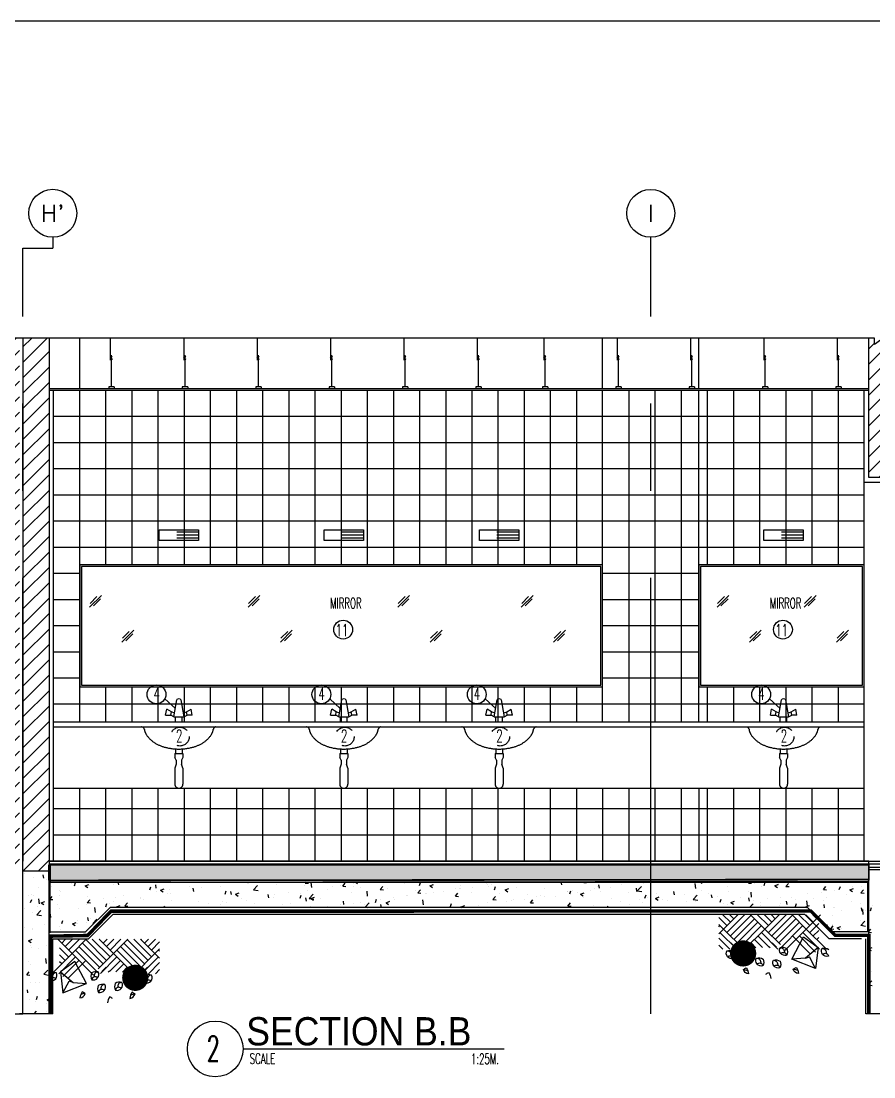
# Model space of a CAD drawing. Extents: x 417646.4 to 417675.2, y 43441 to 43460.9.
# Drawn here: x 417660.55 to 417665.44, y 43454.85 to 43460.9 of the extents above; entities that cross this region are included whole.
import ezdxf
from ezdxf.enums import TextEntityAlignment as Align

# ---------------------------------------------------------------- set-up
doc = ezdxf.new("R2010")
doc.units = 0
doc.header["$MEASUREMENT"] = 0
doc.linetypes.add('CENTERX2', pattern=[4, 2.5, -0.5, 0.5, -0.5])
doc.linetypes.add('HIDDEN2', pattern=[0.1875, 0.125, -0.0625])
doc.layers.get('0').update_dxf_attribs({"linetype": 'CONTINUOUS'})
for name, color, linetype in [('2', 2, 'CONTINUOUS'), ('AX', 6, 'CONTINUOUS'), ('AX-CR', 2, 'CONTINUOUS'), ('AX-TXT', 4, 'CONTINUOUS'), ('AXES', 11, 'CENTERX2'), ('DW', 7, 'CONTINUOUS'), ('ELE', 3, 'CONTINUOUS'), ('FIX', 3, 'CONTINUOUS'), ('gravel', 11, 'CONTINUOUS'), ('Hatch', 11, 'CONTINUOUS'), ('Layer1', 2, 'HIDDEN2'), ('Plaster', 7, 'CONTINUOUS'), ('SANI', 2, 'CONTINUOUS'), ('Tile', 5, 'CONTINUOUS'), ('TITLE', 6, 'CONTINUOUS'), ('TXT', 2, 'CONTINUOUS'), ('TXT1', 2, 'CONTINUOUS'), ('WALL', 6, 'CONTINUOUS'), ('WallPartition', 2, 'CONTINUOUS'), ('Windows', 9, 'CONTINUOUS')]:
    doc.layers.add(name, color=color, linetype=linetype)
doc.styles.add('ROMANS', font='ROMANS.shx', dxfattribs={"width": 0.6})
doc.styles.add('TTXT', font='swisse.ttf', dxfattribs={"width": 0.6})
pattern_1 = [(45, (-133.45619, -33.04978), (-0.044194173824, 0.044194173824), [])]

# ---------------------------------------------------------------- blocks, each defined once
blk = doc.blocks.new('AXL')
at = {"layer": 'AX-CR'}
blk.add_circle((-350, 0), 350, dxfattribs=at)
at = {"layer": 'AX-TXT', "style": 'ROMANS'}
blk.add_attdef('AX', text='', height=250, dxfattribs=at).set_placement((-350, 0), align=Align.MIDDLE)
blk = doc.blocks.new('s')
at = {"layer": 'SANI', "linetype": 'Continuous'}
for p, q in [((-0.0122, 0.1248), (-0.0297, 0.0287)), ((0.0278, 0.0287), (0.0103, 0.1248)), ((-0.0768, 0.0373), (-0.0706, 0.0714)), ((-0.044, 0.0568), (-0.0706, 0.0714)), ((0.0421, 0.0568), (0.0687, 0.0714)), ((0.0749, 0.0373), (0.0687, 0.0714)), ((-0.0768, 0.0373), (-0.0476, 0.0373)), ((-0.0476, 0.0373), (-0.044, 0.0568)), ((-0.0297, 0.0287), (-0.0476, 0.0373)), ((-0.0261, 0.0483), (-0.044, 0.0568)), ((0.0278, 0.0287), (-0.0297, 0.0287)), ((-0.0201, 0), (-0.0201, 0.0287)), ((0.0182, 0), (0.0182, 0.0287)), ((0.0242, 0.0483), (0.0421, 0.0568)), ((0.0278, 0.0287), (0.0457, 0.0373)), ((0.0457, 0.0373), (0.0421, 0.0568)), ((0.0749, 0.0373), (0.0457, 0.0373))]:
    blk.add_line(p, q, dxfattribs=at)
blk.add_arc((-0.0009, 0.1226), 0.0115, 9.52728, 170.47272, dxfattribs=at)
blk = doc.blocks.new('A$C22107CF4')
for p, q in [((0.1286, 0.2837), (0.0467, 0.3655)), ((0.0494, 0.3629), (0.052, 0.3655)), ((0.0692, 0.3431), (0.0916, 0.3655)), ((0.089, 0.3233), (0.1312, 0.3655)), ((0.1088, 0.3035), (0.1708, 0.3655)), ((0.1286, 0.2837), (0.2104, 0.3655)), ((0.3464, 0.2639), (0.2447, 0.3655)), ((0.3662, 0.2837), (0.2843, 0.3655)), ((0.287, 0.3629), (0.2896, 0.3655)), ((0.3068, 0.3431), (0.3292, 0.3655)), ((0.3266, 0.3233), (0.3688, 0.3655)), ((0.3464, 0.3035), (0.4084, 0.3655)), ((0.3662, 0.2837), (0.448, 0.3655)), ((0.584, 0.2639), (0.4823, 0.3655)), ((0.6038, 0.2837), (0.5219, 0.3655)), ((0.5246, 0.3629), (0.5272, 0.3655)), ((0.5444, 0.3431), (0.5668, 0.3655)), ((0.5642, 0.3233), (0.6064, 0.3655)), ((0.1088, 0.2639), (0.0574, 0.3153)), ((0.2844, 0.1675), (0.1484, 0.3035)), ((0.287, 0.2045), (0.1682, 0.3233)), ((0.3068, 0.2243), (0.188, 0.3431)), ((0.3266, 0.2441), (0.2078, 0.3629)), ((0.5048, 0.1847), (0.386, 0.3035)), ((0.5246, 0.2045), (0.4058, 0.3233)), ((0.5444, 0.2243), (0.4256, 0.3431)), ((0.5642, 0.2441), (0.4454, 0.3629)), ((0.584, 0.3035), (0.6308, 0.3504)), ((0.6038, 0.2837), (0.6308, 0.3108)), ((0.6308, 0.2962), (0.6236, 0.3035)), ((0.0126, 0.1677), (0.1286, 0.2837)), ((0.0522, 0.1677), (0.1484, 0.2639)), ((0.089, 0.2441), (0.0574, 0.2757)), ((0.0761, 0.152), (0.1682, 0.2441)), ((0.1077, 0.144), (0.2078, 0.2441)), ((0.2522, 0.1601), (0.1286, 0.2837)), ((0.2775, 0.195), (0.3662, 0.2837)), ((0.2911, 0.169), (0.386, 0.2639)), ((0.3425, 0.1808), (0.4058, 0.2441)), ((0.4822, 0.1677), (0.3662, 0.2837)), ((0.4877, 0.1677), (0.6038, 0.2837)), ((0.5273, 0.1677), (0.6236, 0.2639)), ((0.6308, 0.2566), (0.6038, 0.2837)), ((0.0692, 0.2243), (0.0574, 0.2361)), ((0.2998, 0.1806), (0.3237, 0.2045)), ((0.335, 0.1762), (0.3435, 0.1847)), ((0.3799, 0.1786), (0.4256, 0.2243)), ((0.4173, 0.1764), (0.4454, 0.2045)), ((0.4547, 0.1742), (0.4652, 0.1847)), ((0.4927, 0.1359), (0.5613, 0.2045)), ((0.5669, 0.1677), (0.6308, 0.2316)), ((0.6065, 0.1677), (0.6308, 0.192))]:
    blk.add_line(p, q)
for points in [[(0.0766, 0.0585), (0.2116, 0.111), (0.1441, 0.2385), (0.0616, 0.1785), (0.0766, 0.0585), (0.1112, 0.1244)], [(0.1343, 0.1163), (0.2116, 0.111), (0.1441, 0.2385), (0.0616, 0.1785), (0.1343, 0.1163), (0.1112, 0.1244)]]:
    blk.add_lwpolyline(points)
for centre, radius, start, end in [((0.0263, 0.124), 0.0509, 76.03216, 121.14052), ((0.0105, 0.1589), 0.0317, 253.70906, 27.40145), ((0.0207, 0.1257), 0.0193, 42.45997, 171.80435), ((0.0385, 0.1494), 0.024, 89.57083, 192.73345), ((0.2876, 0.1547), 0.0506, 159.5756, 205.15216), ((0.2666, 0.1288), 0.0509, 76.03216, 121.14052), ((0.2507, 0.1636), 0.0317, 253.70906, 27.40145), ((0.261, 0.1305), 0.0193, 42.45997, 171.80435), ((0.2787, 0.1542), 0.024, 89.57083, 192.73345), ((0.5929, 0.1359), 0.0506, 159.5756, 205.15216), ((0.5718, 0.1099), 0.0509, 76.03216, 121.14052), ((0.556, 0.1448), 0.0317, 253.70906, 27.40145), ((0.5662, 0.1116), 0.0193, 42.45997, 171.80435), ((0.5839, 0.1354), 0.024, 89.57083, 192.73345), ((0.2409, 0.024), 0.0669, 143.51132, 175.91913), ((-0.5126, -1.1654), 1.4144, 59.59064, 60.35176), ((0.3258, 0.0823), 0.0506, 159.5756, 205.15216), ((0.3047, 0.0563), 0.0509, 76.03216, 121.14052), ((0.2889, 0.0912), 0.0317, 253.70906, 27.40145), ((0.2991, 0.058), 0.0193, 42.45997, 171.80435), ((0.3168, 0.0818), 0.024, 89.57083, 192.73345), ((0.4233, 0.0945), 0.0506, 159.5756, 205.15216), ((0.4022, 0.0685), 0.0509, 76.03216, 121.14052), ((0.3864, 0.1034), 0.0317, 253.70906, 27.40145), ((0.3966, 0.0702), 0.0193, 42.45997, 171.80435), ((0.4143, 0.0939), 0.024, 89.57083, 192.73345), ((0.5272, 0.0216), 0.0669, 143.51132, 175.91913), ((-0.2263, -1.1678), 1.4144, 59.59064, 60.35176), ((0.1707, 0.0622), 0.0336, 275.8828, 346.64304), ((0.1707, 0.0622), 0.0336, 275.8828, 346.64304), ((0.2198, -0.0514), 0.1071, 98.87649, 112.94629), ((0.3991, -0.0048), 0.0669, 143.51132, 175.91913), ((-0.3544, -1.1942), 1.4144, 59.59064, 60.35176), ((0.457, 0.0598), 0.0336, 275.8828, 346.64304), ((0.457, 0.0598), 0.0336, 275.8828, 346.64304), ((0.5062, -0.0538), 0.1071, 98.87649, 112.94629)]:
    blk.add_arc(centre, radius, start, end)
at = {"layer": 'Hatch', "const_width": 0.075}
blk.add_lwpolyline([(0.4534, 0.144, 1), (0.5284, 0.144, 1)], format="xyb", close=True, dxfattribs=at)
blk = doc.blocks.new('GAN')
for p, q in [((-0.0212, 0.1644), (-0.0212, 0.29)), ((-0.0155, 0.01), (-0.0155, 0.1918)), ((0, 0.01), (-0.031, 0.01)), ((-0.031, 0.01), (-0.031, 0)), ((0, 0.01), (0, 0))]:
    blk.add_line(p, q)
blk.add_lwpolyline([(-0.0118, 0.184), (-0.024, 0.1754), (-0.0113, 0.1703)])

msp = doc.modelspace()

# ---------------------------------------------------------------- hatches: boundary and pattern name
at = {"layer": 'Hatch'}
h = msp.add_hatch(dxfattribs=at)
h.set_pattern_fill('ANSI31', color=256, scale=0.5, style=0)
h.set_pattern_definition(pattern_1)
h.paths.add_polyline_path([(417660.7128, 43459.0835), (417660.5628, 43459.0835), (417660.5628, 43456.0285), (417660.7128, 43456.0285), (417660.7128, 43456.0635)])
h.paths.add_polyline_path([(417660.5428, 43459.0835), (417660.3928, 43459.0835), (417660.3928, 43456.0285), (417660.5428, 43456.0285)])
h.paths.add_polyline_path([(417659.1928, 43459.0835), (417659.0428, 43459.0835), (417659.0428, 43456.0335), (417659.1928, 43456.0335)])
h.paths.add_polyline_path([(417656.9928, 43459.0835), (417656.9739, 43459.0835), (417656.9739, 43459.1207), (417656.8709, 43459.0479), (417656.8709, 43459.0835), (417656.8428, 43459.0835), (417656.8428, 43456.0335), (417656.9928, 43456.0335)])
h = msp.add_hatch(dxfattribs=at)
h.set_pattern_fill('ANSI31', color=256, scale=0.5, style=0)
h.set_pattern_definition(pattern_1)
h.paths.add_polyline_path([(417665.5632, 43459.0835), (417665.5487, 43459.0835), (417665.5487, 43459.1207), (417665.4458, 43459.0479), (417665.4458, 43459.0835), (417665.4132, 43459.0835), (417665.4132, 43458.2835), (417665.5632, 43458.2835)])
at = {"layer": 'Windows'}
h = msp.add_hatch(dxfattribs=at)
h.set_pattern_fill('AR-SAND', color=256, scale=0.05, style=0)
h.set_pattern_definition([(37.5, (-133.45619, -33.04978), (-0.003149667905, 0.09634118845), [0, -0.076, 0, -0.085, 0, -0.08125]), (7.5, (-133.45619, -33.04978), (0.088488835263, 0.14110730326), [0, -0.041, 0, -0.0685, 0, -0.02625]), (327.5, (-133.51769, -33.04978), (0.155707093088, 0.000282952677), [0, -0.025, 0, -0.09, 0, -0.1175]), (317.5, (-133.51769, -33.04978), (0.15030633023, 0.043883778247), [0, -0.0125, 0, -0.059, 0, -0.0675])])
h.paths.add_polyline_path([(417665.4133, 43456.0636), (417660.7184, 43456.0636), (417660.7184, 43455.9635), (417665.4133, 43455.9635)])
h.paths.add_polyline_path([(417659.0428, 43456.0635), (417656.9928, 43456.0635), (417656.9928, 43455.9785), (417659.0428, 43455.9785)])

# ---------------------------------------------------------------- linework, layer by layer
for p, q in [((417665.4132, 43458.7935), (417660.7128, 43458.7935)), ((417665.4132, 43458.7835), (417660.7128, 43458.7835))]:
    msp.add_line(p, q)
at = {"layer": '2'}
for p, q in [((417660.5628, 43455.2079), (417660.5628, 43456.0836)), ((417660.5628, 43455.6785), (417660.5628, 43456.0335)), ((417665.4132, 43456.0835), (417660.7128, 43456.0835)), ((417665.4132, 43455.2079), (417665.4132, 43456.0836)), ((417665.4132, 43455.6785), (417665.4132, 43456.0335)), ((417665.5632, 43456.0335), (417665.4132, 43456.0335)), ((417660.5628, 43456.0285), (417660.7128, 43456.0285)), ((417660.7128, 43455.2079), (417660.7128, 43456.0285)), ((417660.7184, 43455.9635), (417665.4068, 43455.9685)), ((417660.7184, 43455.6735), (417660.7184, 43455.9635)), ((417665.4068, 43455.6785), (417665.4068, 43455.9685)), ((417660.9225, 43455.6785), (417661.0625, 43455.8185)), ((417665.0623, 43455.8185), (417661.0625, 43455.8185)), ((417665.2023, 43455.6785), (417665.0623, 43455.8185)), ((417660.9391, 43455.6385), (417661.0791, 43455.7785)), ((417665.0457, 43455.7785), (417661.0791, 43455.7785)), ((417665.1857, 43455.6385), (417665.0457, 43455.7785)), ((417660.7184, 43455.6785), (417660.9225, 43455.6785)), ((417665.4068, 43455.6785), (417665.2023, 43455.6785)), ((417660.7128, 43455.2393), (417660.7128, 43455.6335)), ((417660.7292, 43455.6385), (417660.9391, 43455.6385)), ((417660.7352, 43455.2079), (417660.7352, 43455.6386)), ((417665.3701, 43455.6385), (417665.1857, 43455.6385)), ((417665.3961, 43455.2079), (417665.3961, 43455.6386)), ((417660.3704, 43455.2079), (417660.5628, 43455.2079)), ((417660.7352, 43455.2079), (417660.5428, 43455.2079)), ((417665.5832, 43455.2079), (417665.3961, 43455.2079))]:
    msp.add_line(p, q, dxfattribs=at)
at = {"layer": 'AXES'}
for p, q in [((417660.7344, 43459.6621), (417660.7344, 43459.599)), ((417664.1628, 43455.2079), (417664.1628, 43459.6618)), ((417660.5628, 43459.599), (417660.7344, 43459.599)), ((417660.5628, 43455.2079), (417660.5628, 43459.599))]:
    msp.add_line(p, q, dxfattribs=at)
at = {"layer": 'DW'}
for p, q in [((417661.4374, 43456.9603), (417661.3765, 43457.0151)), ((417662.3829, 43456.9603), (417662.322, 43457.0151)), ((417663.2736, 43456.9603), (417663.2128, 43457.0151)), ((417664.9043, 43456.9603), (417664.8434, 43457.0151))]:
    msp.add_line(p, q, dxfattribs=at)
at = {"layer": 'ELE'}
msp.add_lwpolyline([(417665.8692, 43459.0835), (417665.5487, 43459.0835), (417665.5487, 43459.1207), (417665.4458, 43459.0479), (417665.4458, 43459.0835), (417656.9739, 43459.0835), (417656.9739, 43459.1207), (417656.8709, 43459.0479), (417656.8709, 43459.0835), (417656.7175, 43459.0835)], dxfattribs=at)
at = {"layer": 'FIX'}
for p, q in [((417660.9453, 43457.54), (417661.013, 43457.6077)), ((417661.8544, 43457.54), (417661.922, 43457.6077)), ((417662.7126, 43457.54), (417662.7803, 43457.6077)), ((417663.4203, 43457.54), (417663.488, 43457.6077)), ((417664.5429, 43457.54), (417664.6106, 43457.6077)), ((417665.0427, 43457.54), (417665.1103, 43457.6077)), ((417660.9478, 43457.5622), (417660.9872, 43457.6015)), ((417660.9675, 43457.5474), (417661.0081, 43457.588)), ((417661.8568, 43457.5622), (417661.8962, 43457.6015)), ((417661.8765, 43457.5474), (417661.9171, 43457.588)), ((417662.7151, 43457.5622), (417662.7545, 43457.6015)), ((417662.7348, 43457.5474), (417662.7754, 43457.588)), ((417663.4228, 43457.5622), (417663.4622, 43457.6015)), ((417663.4425, 43457.5474), (417663.4831, 43457.588)), ((417664.5454, 43457.5622), (417664.5847, 43457.6015)), ((417664.5651, 43457.5474), (417664.6057, 43457.588)), ((417665.0451, 43457.5622), (417665.0845, 43457.6015)), ((417665.0648, 43457.5474), (417665.1054, 43457.588)), ((417661.131, 43457.3403), (417661.1986, 43457.4079)), ((417661.1334, 43457.3624), (417661.1728, 43457.4018)), ((417661.1531, 43457.3477), (417661.1937, 43457.3883)), ((417662.04, 43457.3403), (417662.1077, 43457.4079)), ((417662.0425, 43457.3624), (417662.0818, 43457.4018)), ((417662.0621, 43457.3477), (417662.1027, 43457.3883)), ((417662.8983, 43457.3403), (417662.9659, 43457.4079)), ((417662.9007, 43457.3624), (417662.9401, 43457.4018)), ((417662.9204, 43457.3477), (417662.961, 43457.3883)), ((417663.606, 43457.3403), (417663.6736, 43457.4079)), ((417663.6084, 43457.3624), (417663.6478, 43457.4018)), ((417663.6281, 43457.3477), (417663.6687, 43457.3883)), ((417664.7285, 43457.3403), (417664.7962, 43457.4079)), ((417664.731, 43457.3624), (417664.7704, 43457.4018)), ((417664.7507, 43457.3477), (417664.7913, 43457.3883)), ((417665.2283, 43457.3403), (417665.296, 43457.4079)), ((417665.2308, 43457.3624), (417665.2701, 43457.4018)), ((417665.2504, 43457.3477), (417665.291, 43457.3883))]:
    msp.add_line(p, q, dxfattribs=at)
at = {"layer": 'FIX', "color": 2}
for p, q in [((417660.7388, 43456.8835), (417665.3872, 43456.8835)), ((417660.7388, 43456.8535), (417665.3872, 43456.8535)), ((417660.7388, 43456.5035), (417665.3872, 43456.5035))]:
    msp.add_line(p, q, dxfattribs=at)
for points in [[(417660.8888, 43457.7835), (417660.8888, 43457.0835), (417663.8868, 43457.0835), (417663.8868, 43457.7835)], [(417660.8988, 43457.7735), (417660.8988, 43457.0935), (417663.8768, 43457.0935), (417663.8768, 43457.7735)], [(417664.4388, 43457.7835), (417664.4388, 43457.0835), (417665.3872, 43457.0835), (417665.3872, 43457.7835)], [(417664.4488, 43457.7735), (417664.4488, 43457.0935), (417665.3772, 43457.0935), (417665.3772, 43457.7735)]]:
    msp.add_lwpolyline(points, close=True, dxfattribs=at)
for centre in [(417662.3991, 43457.4117), (417664.9205, 43457.4117), (417661.3288, 43457.0404), (417662.2743, 43457.0404), (417663.1651, 43457.0404), (417664.7957, 43457.0404)]:
    msp.add_circle(centre, 0.054, dxfattribs=at)
at = {"layer": 'Hatch', "linetype": 'HIDDEN2'}
for p, q in [((417661.5699, 43457.9715), (417661.3449, 43457.9715)), ((417662.5154, 43457.9715), (417662.2904, 43457.9715)), ((417663.4061, 43457.9715), (417663.1811, 43457.9715)), ((417665.0368, 43457.9715), (417664.8118, 43457.9715)), ((417661.5699, 43457.9535), (417661.3449, 43457.9535)), ((417661.5699, 43457.9355), (417661.3449, 43457.9355)), ((417662.5154, 43457.9535), (417662.2904, 43457.9535)), ((417662.5154, 43457.9355), (417662.2904, 43457.9355)), ((417663.4061, 43457.9535), (417663.1811, 43457.9535)), ((417663.4061, 43457.9355), (417663.1811, 43457.9355)), ((417665.0368, 43457.9535), (417664.8118, 43457.9535)), ((417665.0368, 43457.9355), (417664.8118, 43457.9355))]:
    msp.add_line(p, q, dxfattribs=at)
at = {"layer": 'Layer1', "ltscale": 0.09}
for p, q in [((417661.4344, 43456.7015), (417661.4344, 43456.6785)), ((417661.4344, 43456.7015), (417661.4804, 43456.7015)), ((417661.4382, 43456.727), (417661.4382, 43456.7015)), ((417661.4765, 43456.727), (417661.4765, 43456.7015)), ((417661.4804, 43456.7015), (417661.4804, 43456.6785)), ((417662.3799, 43456.7015), (417662.3799, 43456.6785)), ((417662.3799, 43456.7015), (417662.4259, 43456.7015)), ((417662.3838, 43456.727), (417662.3838, 43456.7015)), ((417662.4221, 43456.727), (417662.4221, 43456.7015)), ((417662.4259, 43456.7015), (417662.4259, 43456.6785)), ((417663.2706, 43456.7015), (417663.2706, 43456.6785)), ((417663.2706, 43456.7015), (417663.3166, 43456.7015)), ((417663.2745, 43456.727), (417663.2745, 43456.7015)), ((417663.3128, 43456.727), (417663.3128, 43456.7015)), ((417663.3166, 43456.7015), (417663.3166, 43456.6785)), ((417664.9013, 43456.7015), (417664.9013, 43456.6785)), ((417664.9013, 43456.7015), (417664.9473, 43456.7015)), ((417664.9051, 43456.727), (417664.9051, 43456.7015)), ((417664.9434, 43456.727), (417664.9434, 43456.7015)), ((417664.9473, 43456.7015), (417664.9473, 43456.6785)), ((417661.4421, 43456.6632), (417661.4344, 43456.6785)), ((417661.4421, 43456.6402), (417661.4344, 43456.6173)), ((417661.4421, 43456.6632), (417661.4421, 43456.6402)), ((417661.4804, 43456.6785), (417661.4727, 43456.6632)), ((417661.4727, 43456.6632), (417661.4727, 43456.6402)), ((417661.4804, 43456.6173), (417661.4727, 43456.6402)), ((417662.3876, 43456.6632), (417662.3799, 43456.6785)), ((417662.3876, 43456.6402), (417662.3799, 43456.6173)), ((417662.3876, 43456.6632), (417662.3876, 43456.6402)), ((417662.4259, 43456.6785), (417662.4182, 43456.6632)), ((417662.4182, 43456.6632), (417662.4182, 43456.6402)), ((417662.4259, 43456.6173), (417662.4182, 43456.6402)), ((417663.2783, 43456.6632), (417663.2706, 43456.6785)), ((417663.2783, 43456.6402), (417663.2706, 43456.6173)), ((417663.2783, 43456.6632), (417663.2783, 43456.6402)), ((417663.3166, 43456.6785), (417663.3089, 43456.6632)), ((417663.3089, 43456.6632), (417663.3089, 43456.6402)), ((417663.3166, 43456.6173), (417663.3089, 43456.6402)), ((417664.909, 43456.6632), (417664.9013, 43456.6785)), ((417664.909, 43456.6402), (417664.9013, 43456.6173)), ((417664.909, 43456.6632), (417664.909, 43456.6402)), ((417664.9473, 43456.6785), (417664.9396, 43456.6632)), ((417664.9396, 43456.6632), (417664.9396, 43456.6402)), ((417664.9473, 43456.6173), (417664.9396, 43456.6402)), ((417661.4344, 43456.6173), (417661.4344, 43456.5253)), ((417661.4804, 43456.6173), (417661.4804, 43456.5253)), ((417662.3799, 43456.6173), (417662.3799, 43456.5253)), ((417662.4259, 43456.6173), (417662.4259, 43456.5253)), ((417663.2706, 43456.6173), (417663.2706, 43456.5253)), ((417663.3166, 43456.6173), (417663.3166, 43456.5253)), ((417664.9013, 43456.6173), (417664.9013, 43456.5253)), ((417664.9473, 43456.6173), (417664.9473, 43456.5253))]:
    msp.add_line(p, q, dxfattribs=at)
for points in [[(417661.2592, 43456.8409, 0.107261), (417661.2716, 43456.8083, 0.107169), (417661.3165, 43456.764, 0.077294), (417661.3777, 43456.7373, 0.06439), (417661.457, 43456.727, 0.06439), (417661.5363, 43456.7373, 0.077294), (417661.5975, 43456.764, 0.107169), (417661.6424, 43456.8083, 0.107938), (417661.6549, 43456.8411, 0.000994)], [(417662.2047, 43456.8409, 0.107261), (417662.2172, 43456.8083, 0.107169), (417662.262, 43456.764, 0.077294), (417662.3232, 43456.7373, 0.06439), (417662.4025, 43456.727, 0.06439), (417662.4819, 43456.7373, 0.077294), (417662.5431, 43456.764, 0.107169), (417662.5879, 43456.8083, 0.107938), (417662.6004, 43456.8411, 0.000994)], [(417663.0954, 43456.8409, 0.107261), (417663.1079, 43456.8083, 0.107169), (417663.1527, 43456.764, 0.077294), (417663.2139, 43456.7373, 0.06439), (417663.2932, 43456.727, 0.06439), (417663.3726, 43456.7373, 0.077294), (417663.4338, 43456.764, 0.107169), (417663.4786, 43456.8083, 0.107938), (417663.4911, 43456.8411, 0.000994)], [(417664.7261, 43456.8409, 0.107261), (417664.7385, 43456.8083, 0.107169), (417664.7834, 43456.764, 0.077294), (417664.8446, 43456.7373, 0.06439), (417664.9239, 43456.727, 0.06439), (417665.0033, 43456.7373, 0.077294), (417665.0645, 43456.764, 0.107169), (417665.1093, 43456.8083, 0.107938), (417665.1218, 43456.8411, 0.000994)]]:
    msp.add_lwpolyline(points, format="xyb", dxfattribs=at)
for centre in [(417661.4629, 43456.7982), (417662.4084, 43456.7982), (417663.2991, 43456.7982), (417664.9298, 43456.7982)]:
    msp.add_circle(centre, 0.054, dxfattribs=at)
for centre, radius, start, end in [((417661.2441, 43456.8382), 0.0153, 9.98044, 90.80636), ((417661.6699, 43456.8382), 0.0153, 91.50852, 169.19224), ((417662.1896, 43456.8382), 0.0153, 9.98044, 90.80636), ((417662.6154, 43456.8382), 0.0153, 91.50852, 169.19224), ((417663.0803, 43456.8382), 0.0153, 9.98044, 90.80636), ((417663.5061, 43456.8382), 0.0153, 91.50852, 169.19224), ((417664.711, 43456.8382), 0.0153, 9.98044, 90.80636), ((417665.1368, 43456.8382), 0.0153, 91.50852, 169.19224), ((417661.4574, 43456.5253), 0.023, 180, 0), ((417662.4029, 43456.5253), 0.023, 180, 0), ((417663.2936, 43456.5253), 0.023, 180, 0), ((417664.9243, 43456.5253), 0.023, 180, 0)]:
    msp.add_arc(centre, radius, start, end, dxfattribs=at)
at = {"layer": 'Plaster'}
for p, q in [((417660.8888, 43458.7935), (417660.8888, 43459.0835)), ((417663.8868, 43458.7935), (417663.8868, 43459.0835)), ((417664.4388, 43458.7935), (417664.4388, 43459.0835)), ((417660.7388, 43456.0835), (417660.7388, 43458.7835)), ((417660.8888, 43456.9835), (417660.8888, 43458.7835)), ((417660.8888, 43456.8835), (417660.8888, 43458.7835)), ((417663.8868, 43456.8835), (417663.8868, 43458.7835)), ((417664.4388, 43456.8835), (417664.4388, 43458.7835)), ((417665.3872, 43456.0835), (417665.3872, 43458.7835)), ((417665.3872, 43458.2575), (417665.5892, 43458.2575)), ((417661.3388, 43456.8835), (417661.3388, 43457.0835)), ((417661.4888, 43456.8835), (417661.4888, 43457.0835)), ((417661.6388, 43456.8835), (417661.6388, 43457.0835)), ((417661.7888, 43456.8835), (417661.7888, 43457.0835)), ((417661.9388, 43456.8835), (417661.9388, 43457.0835)), ((417662.0888, 43456.8835), (417662.0888, 43457.0835)), ((417660.8888, 43456.0835), (417660.8888, 43456.5035)), ((417660.8888, 43456.0835), (417660.8888, 43456.5035)), ((417663.8868, 43456.5035), (417663.8868, 43456.0835)), ((417664.4388, 43456.5035), (417664.4388, 43456.0835)), ((417660.7184, 43456.0835), (417666.4359, 43456.0835)), ((417660.7185, 43456.0686), (417666.4359, 43456.0686)), ((417660.7185, 43456.0636), (417665.4133, 43456.0636)), ((417666.4359, 43456.0485), (417665.4132, 43456.0485))]:
    msp.add_line(p, q, dxfattribs=at)
at = {"layer": 'SANI', "color": 6}
msp.add_line((417661.8258, 43455.0068), (417663.3219, 43455.0068), dxfattribs=at)
at = {"layer": 'SANI'}
for points in [[(417661.5699, 43457.9235), (417661.3449, 43457.9235), (417661.3449, 43457.9835), (417661.5699, 43457.9835)], [(417662.5154, 43457.9235), (417662.2904, 43457.9235), (417662.2904, 43457.9835), (417662.5154, 43457.9835)], [(417663.4061, 43457.9235), (417663.1811, 43457.9235), (417663.1811, 43457.9835), (417663.4061, 43457.9835)], [(417665.0368, 43457.9235), (417664.8118, 43457.9235), (417664.8118, 43457.9835), (417665.0368, 43457.9835)]]:
    msp.add_lwpolyline(points, close=True, dxfattribs=at)
at = {"layer": 'Tile'}
for p, q in [((417661.0388, 43457.7835), (417661.0388, 43458.7835)), ((417661.1888, 43457.7835), (417661.1888, 43458.7835)), ((417661.3388, 43457.7835), (417661.3388, 43458.7835)), ((417661.4888, 43457.7835), (417661.4888, 43458.7835)), ((417661.6388, 43457.7835), (417661.6388, 43458.7835)), ((417661.7888, 43457.7835), (417661.7888, 43458.7835)), ((417661.9388, 43457.7835), (417661.9388, 43458.7835)), ((417662.0888, 43457.7835), (417662.0888, 43458.7835)), ((417662.2388, 43457.7835), (417662.2388, 43458.7835)), ((417662.3888, 43457.7835), (417662.3888, 43458.7835)), ((417662.5388, 43457.7835), (417662.5388, 43458.7835)), ((417662.6888, 43457.7835), (417662.6888, 43458.7835)), ((417662.8388, 43457.7835), (417662.8388, 43458.7835)), ((417662.9888, 43457.7835), (417662.9888, 43458.7835)), ((417662.9888, 43457.7835), (417662.9888, 43458.7835)), ((417663.1388, 43457.7835), (417663.1388, 43458.7835)), ((417663.2888, 43457.7835), (417663.2888, 43458.7835)), ((417663.4388, 43457.7835), (417663.4388, 43458.7835)), ((417663.5888, 43457.7835), (417663.5888, 43458.7835)), ((417663.7388, 43457.7835), (417663.7388, 43458.7835)), ((417664.0388, 43456.8835), (417664.0388, 43458.7835)), ((417664.1888, 43456.8835), (417664.1888, 43458.7835)), ((417664.3388, 43456.8835), (417664.3388, 43458.7835)), ((417664.4888, 43457.7835), (417664.4888, 43458.7835)), ((417664.6388, 43457.7835), (417664.6388, 43458.7835)), ((417664.7888, 43457.7835), (417664.7888, 43458.7835)), ((417664.9388, 43457.7835), (417664.9388, 43458.7835)), ((417665.0888, 43457.7835), (417665.0888, 43458.7835)), ((417665.2388, 43457.7835), (417665.2388, 43458.7835)), ((417665.3872, 43458.6335), (417660.7388, 43458.6335)), ((417665.3872, 43458.4835), (417660.7388, 43458.4835)), ((417665.3872, 43458.3335), (417660.7388, 43458.3335)), ((417665.3872, 43458.1835), (417660.7388, 43458.1835)), ((417665.3872, 43458.0335), (417660.7388, 43458.0335)), ((417661.471, 43457.9835), (417661.471, 43457.9869)), ((417662.4165, 43457.9835), (417662.4165, 43457.9869)), ((417663.3072, 43457.9835), (417663.3072, 43457.9869)), ((417664.9379, 43457.9835), (417664.9379, 43457.9869)), ((417665.3872, 43457.8835), (417660.7388, 43457.8835)), ((417660.8888, 43457.7335), (417660.7388, 43457.7335)), ((417664.4388, 43457.7335), (417663.8868, 43457.7335)), ((417660.8888, 43457.5835), (417660.7388, 43457.5835)), ((417664.4388, 43457.5835), (417663.8868, 43457.5835)), ((417660.8888, 43457.4335), (417660.7388, 43457.4335)), ((417664.4388, 43457.4335), (417663.8868, 43457.4335)), ((417660.8888, 43457.2835), (417660.7388, 43457.2835)), ((417664.4388, 43457.2835), (417663.8868, 43457.2835)), ((417660.8888, 43457.1335), (417660.7388, 43457.1335)), ((417664.4388, 43457.1335), (417663.8868, 43457.1335)), ((417661.0388, 43456.8835), (417661.0388, 43457.0835)), ((417661.1888, 43456.8835), (417661.1888, 43457.0835)), ((417662.2388, 43456.8835), (417662.2388, 43457.0835)), ((417662.3888, 43456.8835), (417662.3888, 43457.0835)), ((417662.5388, 43456.8835), (417662.5388, 43457.0835)), ((417662.6888, 43456.8835), (417662.6888, 43457.0835)), ((417662.8388, 43456.8835), (417662.8388, 43457.0835)), ((417662.9888, 43456.8835), (417662.9888, 43457.0835)), ((417662.9888, 43456.8835), (417662.9888, 43457.0835)), ((417663.1388, 43456.8835), (417663.1388, 43457.0835)), ((417663.2888, 43456.8835), (417663.2888, 43457.0835)), ((417663.4388, 43456.8835), (417663.4388, 43457.0835)), ((417663.5888, 43456.8835), (417663.5888, 43457.0835)), ((417663.7388, 43456.8835), (417663.7388, 43457.0835)), ((417664.4888, 43456.8835), (417664.4888, 43457.0835)), ((417664.6388, 43456.8835), (417664.6388, 43457.0835)), ((417664.7888, 43456.8835), (417664.7888, 43457.0835)), ((417664.9388, 43456.8835), (417664.9388, 43457.0835)), ((417665.0888, 43456.8835), (417665.0888, 43457.0835)), ((417665.2388, 43456.8835), (417665.2388, 43457.0835)), ((417665.3872, 43456.9835), (417660.7388, 43456.9835)), ((417665.3872, 43456.9835), (417660.7388, 43456.9835)), ((417661.0388, 43456.0835), (417661.0388, 43456.5035)), ((417661.1888, 43456.0835), (417661.1888, 43456.5035)), ((417661.3388, 43456.0835), (417661.3388, 43456.5035)), ((417661.4888, 43456.0835), (417661.4888, 43456.5035)), ((417661.6388, 43456.0835), (417661.6388, 43456.5035)), ((417661.7888, 43456.0835), (417661.7888, 43456.5035)), ((417661.9388, 43456.0835), (417661.9388, 43456.5035)), ((417662.0888, 43456.0835), (417662.0888, 43456.5035)), ((417662.2388, 43456.0835), (417662.2388, 43456.5035)), ((417662.3888, 43456.0835), (417662.3888, 43456.5035)), ((417662.5388, 43456.0835), (417662.5388, 43456.5035)), ((417662.6888, 43456.0835), (417662.6888, 43456.5035)), ((417662.8388, 43456.0835), (417662.8388, 43456.5035)), ((417662.9888, 43456.0835), (417662.9888, 43456.5035)), ((417662.9888, 43456.0835), (417662.9888, 43456.5035)), ((417663.1388, 43456.0835), (417663.1388, 43456.5035)), ((417663.2888, 43456.0835), (417663.2888, 43456.5035)), ((417663.4388, 43456.0835), (417663.4388, 43456.5035)), ((417663.5888, 43456.0835), (417663.5888, 43456.5035)), ((417663.7388, 43456.0835), (417663.7388, 43456.5035)), ((417664.0388, 43456.0835), (417664.0388, 43456.5035)), ((417664.1888, 43456.0835), (417664.1888, 43456.5035)), ((417664.3388, 43456.0835), (417664.3388, 43456.5035)), ((417664.4888, 43456.0835), (417664.4888, 43456.5035)), ((417664.6388, 43456.0835), (417664.6388, 43456.5035)), ((417664.7888, 43456.0835), (417664.7888, 43456.5035)), ((417664.9388, 43456.0835), (417664.9388, 43456.5035)), ((417665.0888, 43456.0835), (417665.0888, 43456.5035)), ((417665.2388, 43456.0835), (417665.2388, 43456.5035)), ((417665.3872, 43456.3835), (417660.7388, 43456.3835)), ((417665.3872, 43456.2335), (417660.7388, 43456.2335))]:
    msp.add_line(p, q, dxfattribs=at)
at = {"layer": 'TITLE'}
msp.add_line((417674.6751, 43460.9016), (417646.3501, 43460.9016), dxfattribs=at)
at = {"layer": 'TITLE', "color": 6}
msp.add_circle((417661.6658, 43455.0068), 0.16, dxfattribs=at)
at = {"layer": 'WALL'}
for p, q in [((417660.5628, 43459.0835), (417660.5628, 43456.0835)), ((417660.7128, 43459.0835), (417660.7128, 43456.0285)), ((417665.4132, 43458.2835), (417665.4132, 43459.0835)), ((417665.5632, 43458.2835), (417665.4132, 43458.2835))]:
    msp.add_line(p, q, dxfattribs=at)
at = {"layer": 'WallPartition', "linetype": 'HIDDEN2'}
for points, const_width in [([(417660.7128, 43455.9735), (417665.4132, 43455.9785), (417665.4132, 43456.0685)], 0.01), ([(417660.7128, 43455.9735), (417660.7128, 43456.0635)], 0.01), ([(417660.7196, 43455.2079), (417660.7196, 43455.654), (417660.9336, 43455.6576), (417661.068, 43455.7969), (417665.08, 43455.7986), (417665.22, 43455.6586), (417665.4132, 43455.6586), (417665.4132, 43455.2079)], 0.02)]:
    msp.add_lwpolyline(points, dxfattribs=dict(at, const_width=const_width))
at = {"layer": 'Windows'}
for p, q in [((417665.4202, 43456.0326), (417665.4202, 43456.0326)), ((417660.5742, 43456.0127), (417660.5742, 43456.0127)), ((417660.6262, 43455.9892), (417660.6262, 43455.9892)), ((417660.6824, 43455.9861), (417660.6789, 43456.0049)), ((417660.6981, 43455.9815), (417660.6981, 43455.9815)), ((417660.6531, 43455.9309), (417660.6531, 43455.9309)), ((417660.7282, 43455.9408), (417660.7282, 43455.9408)), ((417660.77, 43455.9156), (417660.77, 43455.9156)), ((417660.7783, 43455.9118), (417660.7783, 43455.9118)), ((417660.8418, 43455.9557), (417660.8418, 43455.9557)), ((417660.8594, 43455.9434), (417660.8655, 43455.9615)), ((417660.9204, 43455.942), (417660.9414, 43455.9501)), ((417660.9205, 43455.942), (417660.9354, 43455.932)), ((417660.9324, 43455.933), (417660.9324, 43455.933)), ((417660.945, 43455.9456), (417660.945, 43455.9456)), ((417661.0839, 43455.9522), (417661.0839, 43455.9522)), ((417661.1128, 43455.9485), (417661.1099, 43455.964)), ((417661.2905, 43455.9194), (417661.2966, 43455.9375)), ((417661.3279, 43455.9296), (417661.3245, 43455.9485)), ((417661.3306, 43455.9121), (417661.3306, 43455.9121)), ((417661.3515, 43455.918), (417661.3725, 43455.9261)), ((417661.3517, 43455.918), (417661.3666, 43455.9079)), ((417661.4057, 43455.922), (417661.4057, 43455.922)), ((417661.5193, 43455.937), (417661.5193, 43455.937)), ((417661.5431, 43455.9108), (417661.5397, 43455.9296)), ((417661.5416, 43455.9151), (417661.5416, 43455.9151)), ((417661.5844, 43455.9308), (417661.5844, 43455.9308)), ((417661.6974, 43455.9376), (417661.6974, 43455.9376)), ((417661.7088, 43455.9619), (417661.7088, 43455.9619)), ((417661.7217, 43455.8953), (417661.7277, 43455.9135)), ((417661.7583, 43455.892), (417661.7548, 43455.9108)), ((417661.7594, 43455.9608), (417661.7594, 43455.9608)), ((417661.8515, 43455.9587), (417661.8515, 43455.9587)), ((417661.8554, 43455.9586), (417661.8554, 43455.9586)), ((417661.8843, 43455.9203), (417661.9076, 43455.9446)), ((417661.8843, 43455.9204), (417661.911, 43455.9162)), ((417662.0155, 43455.9518), (417662.0155, 43455.9518)), ((417662.1757, 43455.945), (417662.1757, 43455.945)), ((417662.1818, 43455.9586), (417662.1872, 43455.9651)), ((417662.1818, 43455.9587), (417662.1998, 43455.9571)), ((417662.1967, 43455.9182), (417662.1967, 43455.9182)), ((417662.2193, 43455.9333), (417662.2159, 43455.9617)), ((417662.3092, 43455.9217), (417662.3092, 43455.9217)), ((417662.3358, 43455.9383), (417662.3358, 43455.9383)), ((417662.3862, 43455.9432), (417662.3862, 43455.9432)), ((417662.397, 43455.9398), (417662.4114, 43455.957)), ((417662.397, 43455.9399), (417662.4149, 43455.9383)), ((417662.4607, 43455.9409), (417662.4607, 43455.9409)), ((417662.4613, 43455.9531), (417662.4613, 43455.9531)), ((417662.4679, 43455.9654), (417662.4809, 43455.9566)), ((417662.496, 43455.9315), (417662.496, 43455.9315)), ((417662.5394, 43455.8836), (417662.5361, 43455.9121)), ((417662.5929, 43455.965), (417662.5929, 43455.965)), ((417662.6121, 43455.921), (417662.6266, 43455.9382)), ((417662.6122, 43455.9211), (417662.6301, 43455.9195)), ((417662.6166, 43455.9634), (417662.6166, 43455.9634)), ((417662.6218, 43455.9319), (417662.6218, 43455.9319)), ((417662.6561, 43455.9247), (417662.6561, 43455.9247)), ((417662.753, 43455.9583), (417662.753, 43455.9583)), ((417662.7967, 43455.962), (417662.7967, 43455.962)), ((417662.8163, 43455.918), (417662.8163, 43455.918)), ((417662.8273, 43455.9021), (417662.8418, 43455.9194)), ((417662.836, 43455.944), (417662.8421, 43455.9622)), ((417662.897, 43455.9427), (417662.918, 43455.9507)), ((417662.8971, 43455.9427), (417662.9121, 43455.9326)), ((417662.9132, 43455.9515), (417662.9132, 43455.9515)), ((417662.9764, 43455.9112), (417662.9764, 43455.9112)), ((417663.0436, 43455.9261), (417663.0436, 43455.9261)), ((417663.0637, 43455.9244), (417663.0637, 43455.9244)), ((417663.0733, 43455.9447), (417663.0733, 43455.9447)), ((417663.0743, 43455.9263), (417663.0743, 43455.9263)), ((417663.1388, 43455.9343), (417663.1388, 43455.9343)), ((417663.2185, 43455.9562), (417663.2185, 43455.9562)), ((417663.2283, 43455.9475), (417663.2283, 43455.9475)), ((417663.2335, 43455.938), (417663.2335, 43455.938)), ((417663.2524, 43455.9493), (417663.2524, 43455.9493)), ((417663.2671, 43455.92), (417663.2732, 43455.9381)), ((417663.3281, 43455.9186), (417663.3492, 43455.9267)), ((417663.3283, 43455.9187), (417663.3432, 43455.9086)), ((417663.3936, 43455.9312), (417663.3936, 43455.9312)), ((417663.5538, 43455.9244), (417663.5538, 43455.9244)), ((417663.6533, 43455.9482), (417663.6499, 43455.9667)), ((417663.683, 43455.9112), (417663.683, 43455.9112)), ((417663.686, 43455.9104), (417663.686, 43455.9104)), ((417663.6983, 43455.896), (417663.7044, 43455.9141)), ((417663.7139, 43455.9177), (417663.7139, 43455.9177)), ((417663.7655, 43455.9642), (417663.768, 43455.9668)), ((417663.7655, 43455.9643), (417663.7922, 43455.9602)), ((417663.8162, 43455.9156), (417663.8162, 43455.9156)), ((417663.8376, 43455.9296), (417663.8376, 43455.9296)), ((417663.858, 43455.9413), (417663.858, 43455.9413)), ((417663.8685, 43455.9294), (417663.865, 43455.9482)), ((417663.874, 43455.9109), (417663.874, 43455.9109)), ((417663.9298, 43455.9305), (417663.9298, 43455.9305)), ((417663.9934, 43455.9521), (417663.9934, 43455.9521)), ((417664.0836, 43455.9106), (417664.0802, 43455.9294)), ((417664.0857, 43455.9146), (417664.1091, 43455.9389)), ((417664.0857, 43455.9147), (417664.1124, 43455.9105)), ((417664.1193, 43455.9555), (417664.1193, 43455.9555)), ((417664.1944, 43455.9654), (417664.1944, 43455.9654)), ((417664.2988, 43455.8917), (417664.2953, 43455.9105)), ((417664.4207, 43455.9276), (417664.4174, 43455.956)), ((417664.4425, 43455.9674), (417664.4429, 43455.9675)), ((417664.4426, 43455.9674), (417664.4576, 43455.9573)), ((417664.4511, 43455.9151), (417664.4511, 43455.9151)), ((417664.6052, 43455.9362), (417664.6052, 43455.9362)), ((417664.6073, 43455.9118), (417664.6073, 43455.9118)), ((417664.7204, 43455.9124), (417664.7204, 43455.9124)), ((417664.7223, 43455.9584), (417664.7302, 43455.9678)), ((417664.7223, 43455.9585), (417664.7403, 43455.9569)), ((417664.7567, 43455.9554), (417664.7567, 43455.9554)), ((417664.7968, 43455.9367), (417664.7968, 43455.9367)), ((417664.8126, 43455.9447), (417664.8187, 43455.9628)), ((417664.8719, 43455.9466), (417664.8719, 43455.9466)), ((417664.8736, 43455.9433), (417664.8946, 43455.9514)), ((417664.8738, 43455.9433), (417664.8887, 43455.9333)), ((417664.8953, 43455.9425), (417664.8953, 43455.9425)), ((417664.9375, 43455.9395), (417664.9519, 43455.9568)), ((417664.9375, 43455.9396), (417664.9554, 43455.9381)), ((417664.9855, 43455.9616), (417664.9855, 43455.9616)), ((417665.1527, 43455.9207), (417665.1671, 43455.9379)), ((417665.1527, 43455.9208), (417665.1706, 43455.9192)), ((417665.2144, 43455.9183), (417665.2144, 43455.9183)), ((417665.2438, 43455.9207), (417665.2499, 43455.9388)), ((417665.3048, 43455.9193), (417665.3258, 43455.9274)), ((417665.3049, 43455.9193), (417665.3198, 43455.9092)), ((417665.3171, 43455.9367), (417665.3171, 43455.9367)), ((417665.3678, 43455.9019), (417665.3823, 43455.9191)), ((417665.3702, 43455.9408), (417665.3702, 43455.9408)), ((417660.5951, 43455.8856), (417660.5951, 43455.8856)), ((417660.6073, 43455.8466), (417660.6134, 43455.8648)), ((417660.6114, 43455.8937), (417660.6114, 43455.8937)), ((417660.6225, 43455.8893), (417660.6225, 43455.8893)), ((417660.6582, 43455.8396), (417660.6549, 43455.8681)), ((417660.6683, 43455.8453), (417660.6893, 43455.8533)), ((417660.7184, 43455.8662), (417660.7316, 43455.882)), ((417660.7184, 43455.8647), (417660.7351, 43455.8633)), ((417660.7716, 43455.887), (417660.7716, 43455.887)), ((417660.9317, 43455.8802), (417660.9317, 43455.8802)), ((417660.9323, 43455.8459), (417660.9468, 43455.8631)), ((417660.9524, 43455.8623), (417660.9524, 43455.8623)), ((417661.0275, 43455.8722), (417661.0275, 43455.8722)), ((417661.0803, 43455.8523), (417661.0803, 43455.8523)), ((417661.0919, 43455.8734), (417661.0919, 43455.8734)), ((417661.1411, 43455.8872), (417661.1411, 43455.8872)), ((417661.2345, 43455.8707), (417661.2345, 43455.8707)), ((417661.2361, 43455.8748), (417661.2361, 43455.8748)), ((417661.252, 43455.8667), (417661.252, 43455.8667)), ((417661.3901, 43455.8959), (417661.3901, 43455.8959)), ((417661.4095, 43455.9007), (417661.4095, 43455.9007)), ((417661.4122, 43455.8599), (417661.4122, 43455.8599)), ((417661.5723, 43455.8531), (417661.5723, 43455.8531)), ((417661.7049, 43455.8535), (417661.7049, 43455.8535)), ((417661.7827, 43455.894), (417661.8037, 43455.902)), ((417661.7828, 43455.894), (417661.7977, 43455.8839)), ((417661.8186, 43455.8684), (417661.8186, 43455.8684)), ((417661.8478, 43455.8589), (417661.8478, 43455.8589)), ((417661.9735, 43455.8732), (417661.97, 43455.892)), ((417661.9994, 43455.8781), (417661.9994, 43455.8781)), ((417662.008, 43455.8934), (417662.008, 43455.8934)), ((417662.0831, 43455.9033), (417662.0831, 43455.9033)), ((417662.1528, 43455.8713), (417662.1589, 43455.8894)), ((417662.1552, 43455.9006), (417662.1552, 43455.9006)), ((417662.1887, 43455.8543), (417662.1852, 43455.8731)), ((417662.2044, 43455.8706), (417662.2278, 43455.895)), ((417662.2045, 43455.8707), (417662.2311, 43455.8666)), ((417662.2138, 43455.8699), (417662.2348, 43455.878)), ((417662.2139, 43455.87), (417662.2289, 43455.8599)), ((417662.2719, 43455.8719), (417662.2719, 43455.8719)), ((417662.4038, 43455.8355), (417662.4004, 43455.8543)), ((417662.4468, 43455.9019), (417662.4468, 43455.9019)), ((417662.496, 43455.8497), (417662.496, 43455.8497)), ((417662.5839, 43455.8473), (417662.59, 43455.8654)), ((417662.6129, 43455.8635), (417662.6129, 43455.8635)), ((417662.6449, 43455.8459), (417662.6659, 43455.854)), ((417662.6855, 43455.8746), (417662.6855, 43455.8746)), ((417662.6937, 43455.8661), (417662.6937, 43455.8661)), ((417662.7606, 43455.8845), (417662.7606, 43455.8845)), ((417662.7669, 43455.8846), (417662.7669, 43455.8846)), ((417662.8274, 43455.9022), (417662.8453, 43455.9007)), ((417662.8596, 43455.8339), (417662.8563, 43455.8624)), ((417662.8686, 43455.8961), (417662.8686, 43455.8961)), ((417662.8742, 43455.8995), (417662.8742, 43455.8995)), ((417662.9185, 43455.9038), (417662.9185, 43455.9038)), ((417663.0425, 43455.8833), (417663.057, 43455.9005)), ((417663.0425, 43455.8834), (417663.0605, 43455.8818)), ((417663.1366, 43455.9044), (417663.1366, 43455.9044)), ((417663.2577, 43455.8645), (417663.2721, 43455.8817)), ((417663.2577, 43455.8646), (417663.2757, 43455.863)), ((417663.2967, 43455.8977), (417663.2967, 43455.8977)), ((417663.3331, 43455.8512), (417663.3331, 43455.8512)), ((417663.3629, 43455.8559), (417663.3629, 43455.8559)), ((417663.3762, 43455.8668), (417663.3762, 43455.8668)), ((417663.438, 43455.8658), (417663.438, 43455.8658)), ((417663.4569, 43455.8909), (417663.4569, 43455.8909)), ((417663.4729, 43455.8456), (417663.4873, 43455.8629)), ((417663.5081, 43455.8812), (417663.5081, 43455.8812)), ((417663.532, 43455.8893), (417663.532, 43455.8893)), ((417663.5516, 43455.8807), (417663.5516, 43455.8807)), ((417663.617, 43455.8841), (417663.617, 43455.8841)), ((417663.7411, 43455.9057), (417663.7411, 43455.9057)), ((417663.7593, 43455.8946), (417663.7803, 43455.9027)), ((417663.7594, 43455.8946), (417663.7743, 43455.8846)), ((417663.7772, 43455.8774), (417663.7772, 43455.8774)), ((417663.9373, 43455.8706), (417663.9373, 43455.8706)), ((417663.9897, 43455.8522), (417663.9897, 43455.8522)), ((417664.0342, 43455.9041), (417664.0342, 43455.9041)), ((417664.0975, 43455.8638), (417664.0975, 43455.8638)), ((417664.1294, 43455.872), (417664.1355, 43455.8901)), ((417664.1438, 43455.8734), (417664.1438, 43455.8734)), ((417664.1904, 43455.8706), (417664.2114, 43455.8787)), ((417664.1906, 43455.8706), (417664.2055, 43455.8605)), ((417664.1943, 43455.8974), (417664.1943, 43455.8974)), ((417664.2291, 43455.862), (417664.2291, 43455.862)), ((417664.2576, 43455.8571), (417664.2576, 43455.8571)), ((417664.2953, 43455.8926), (417664.2953, 43455.8926)), ((417664.3545, 43455.8906), (417664.3545, 43455.8906)), ((417664.3704, 43455.8524), (417664.3704, 43455.8524)), ((417664.4059, 43455.8649), (417664.4292, 43455.8893)), ((417664.4059, 43455.865), (417664.4326, 43455.8609)), ((417664.4177, 43455.8503), (417664.4177, 43455.8503)), ((417664.4186, 43455.8869), (417664.4186, 43455.8869)), ((417664.4937, 43455.8968), (417664.4937, 43455.8968)), ((417664.514, 43455.8729), (417664.5105, 43455.8917)), ((417664.5146, 43455.8838), (417664.5146, 43455.8838)), ((417664.5454, 43455.8824), (417664.5454, 43455.8824)), ((417664.5606, 43455.8479), (417664.5666, 43455.8661)), ((417664.6216, 43455.8466), (417664.6426, 43455.8546)), ((417664.6748, 43455.8771), (417664.6748, 43455.8771)), ((417664.7292, 43455.8541), (417664.7257, 43455.8729)), ((417664.7409, 43455.8779), (417664.7375, 43455.9064)), ((417664.753, 43455.8555), (417664.753, 43455.8555)), ((417664.8349, 43455.8703), (417664.8349, 43455.8703)), ((417664.9089, 43455.878), (417664.9089, 43455.878)), ((417664.9443, 43455.8353), (417664.9409, 43455.8541)), ((417664.9672, 43455.8766), (417664.9672, 43455.8766)), ((417664.9951, 43455.8635), (417664.9951, 43455.8635)), ((417665.061, 43455.8282), (417665.0577, 43455.8567)), ((417665.0629, 43455.8991), (417665.0629, 43455.8991)), ((417665.096, 43455.8682), (417665.096, 43455.8682)), ((417665.1422, 43455.9066), (417665.1422, 43455.9066)), ((417665.1552, 43455.8568), (417665.1552, 43455.8568)), ((417665.1711, 43455.8781), (417665.1711, 43455.8781)), ((417665.2847, 43455.893), (417665.2847, 43455.893)), ((417665.3154, 43455.85), (417665.3154, 43455.85)), ((417665.3679, 43455.902), (417665.3858, 43455.9004)), ((417660.5742, 43455.8125), (417660.5742, 43455.8125)), ((417660.6189, 43455.7895), (417660.6189, 43455.7895)), ((417660.6434, 43455.777), (417660.6667, 43455.8013)), ((417660.6493, 43455.8224), (417660.6493, 43455.8224)), ((417660.6685, 43455.8453), (417660.6834, 43455.8352)), ((417660.7629, 43455.8374), (417660.7629, 43455.8374)), ((417660.7747, 43455.812), (417660.7747, 43455.812)), ((417660.8846, 43455.8106), (417660.8846, 43455.8106)), ((417660.9287, 43455.8331), (417660.9287, 43455.8331)), ((417660.9324, 43455.846), (417660.9503, 43455.8444)), ((417660.9783, 43455.79), (417660.975, 43455.8185)), ((417661.0385, 43455.8226), (417661.0445, 43455.8407)), ((417661.0596, 43455.8407), (417661.0596, 43455.8407)), ((417661.0995, 43455.8212), (417661.1205, 43455.8293)), ((417661.0996, 43455.8212), (417661.1036, 43455.8185)), ((417661.1475, 43455.8271), (417661.162, 43455.8443)), ((417661.1476, 43455.8272), (417661.1655, 43455.8256)), ((417661.3713, 43455.8185), (417661.3772, 43455.8255)), ((417661.4404, 43455.8186), (417661.4404, 43455.8186)), ((417661.6298, 43455.8436), (417661.6298, 43455.8436)), ((417661.6938, 43455.8377), (417661.6938, 43455.8377)), ((417661.7325, 43455.8464), (417661.7325, 43455.8464)), ((417661.8926, 43455.8396), (417661.8926, 43455.8396)), ((417662.0527, 43455.8328), (417662.0527, 43455.8328)), ((417662.0969, 43455.8418), (417662.0969, 43455.8418)), ((417662.2129, 43455.8261), (417662.2129, 43455.8261)), ((417662.3056, 43455.8218), (417662.3056, 43455.8218)), ((417662.3073, 43455.8248), (417662.3073, 43455.8248)), ((417662.373, 43455.8193), (417662.373, 43455.8193)), ((417662.3824, 43455.8347), (417662.3824, 43455.8347)), ((417662.4571, 43455.841), (417662.4571, 43455.841)), ((417662.5187, 43455.836), (417662.5187, 43455.836)), ((417662.5246, 43455.8209), (417662.548, 43455.8453)), ((417662.5246, 43455.8211), (417662.5409, 43455.8185)), ((417662.6187, 43455.8185), (417662.6155, 43455.8355)), ((417662.6451, 43455.8459), (417662.66, 43455.8359)), ((417663.0151, 43455.8233), (417663.0212, 43455.8414)), ((417663.0706, 43455.8265), (417663.0706, 43455.8265)), ((417663.0761, 43455.8219), (417663.0971, 43455.8299)), ((417663.0762, 43455.8219), (417663.0812, 43455.8185)), ((417663.1581, 43455.8211), (417663.1581, 43455.8211)), ((417663.1735, 43455.8309), (417663.1735, 43455.8309)), ((417663.2247, 43455.8476), (417663.2247, 43455.8476)), ((417663.4729, 43455.8458), (417663.4908, 43455.8442)), ((417663.688, 43455.8268), (417663.7025, 43455.8441)), ((417663.6881, 43455.8269), (417663.706, 43455.8254)), ((417663.8339, 43455.8297), (417663.8339, 43455.8297)), ((417663.9121, 43455.8185), (417663.9177, 43455.8252)), ((417664.0404, 43455.8371), (417664.0404, 43455.8371)), ((417664.1155, 43455.847), (417664.1155, 43455.847)), ((417664.1955, 43455.8223), (417664.1955, 43455.8223)), ((417664.5779, 43455.8435), (417664.5779, 43455.8435)), ((417664.6015, 43455.8363), (417664.6015, 43455.8363)), ((417664.6217, 43455.8466), (417664.6366, 43455.8365)), ((417664.7292, 43455.8185), (417664.7494, 43455.8396)), ((417664.738, 43455.8368), (417664.738, 43455.8368)), ((417664.7922, 43455.8466), (417664.7922, 43455.8466)), ((417664.7929, 43455.8283), (417664.7929, 43455.8283)), ((417664.8982, 43455.83), (417664.8982, 43455.83)), ((417664.9066, 43455.8432), (417664.9066, 43455.8432)), ((417664.9917, 43455.8239), (417664.9978, 43455.842)), ((417665.0527, 43455.8225), (417665.0737, 43455.8306)), ((417665.0528, 43455.8226), (417665.0588, 43455.8185)), ((417665.0583, 43455.8232), (417665.0583, 43455.8232)), ((417665.1595, 43455.8164), (417665.1561, 43455.8352)), ((417665.2108, 43455.8185), (417665.2108, 43455.8185)), ((417665.2185, 43455.8165), (417665.2185, 43455.8165)), ((417665.2567, 43455.8016), (417665.2567, 43455.8016)), ((417665.3666, 43455.841), (417665.3666, 43455.841)), ((417665.3747, 43455.7976), (417665.3712, 43455.8164)), ((417665.3812, 43455.7786), (417665.3779, 43455.8071)), ((417665.3786, 43455.8097), (417665.3786, 43455.8097)), ((417665.3953, 43455.7997), (417665.3953, 43455.7997)), ((417665.4228, 43455.7999), (417665.4289, 43455.818)), ((417665.4317, 43455.8317), (417665.4317, 43455.8317)), ((417660.6434, 43455.7771), (417660.67, 43455.773)), ((417660.7096, 43455.7806), (417660.7096, 43455.7806)), ((417660.724, 43455.7605), (417660.7206, 43455.7793)), ((417660.7864, 43455.7258), (417660.7925, 43455.744)), ((417660.8474, 43455.7245), (417660.8684, 43455.7325)), ((417660.8733, 43455.7269), (417660.8733, 43455.7269)), ((417660.8735, 43455.744), (417660.8735, 43455.744)), ((417660.9251, 43455.7332), (417660.9251, 43455.7332)), ((417660.9392, 43455.7416), (417660.9357, 43455.7604)), ((417660.9486, 43455.7539), (417660.9486, 43455.7539)), ((417660.9635, 43455.7273), (417660.9869, 43455.7517)), ((417660.9635, 43455.7274), (417660.9704, 43455.7264)), ((417665.2058, 43455.7747), (417665.2058, 43455.7747)), ((417665.3629, 43455.7411), (417665.3629, 43455.7411)), ((417665.3664, 43455.7159), (417665.3898, 43455.7403)), ((417660.5704, 43455.7041), (417660.5704, 43455.7041)), ((417660.6152, 43455.6896), (417660.6152, 43455.6896)), ((417660.6163, 43455.7001), (417660.6163, 43455.7001)), ((417660.684, 43455.7191), (417660.684, 43455.7191)), ((417660.771, 43455.7121), (417660.771, 43455.7121)), ((417660.7764, 43455.6934), (417660.7764, 43455.6934)), ((417660.8475, 43455.7245), (417660.8625, 43455.7144)), ((417665.1725, 43455.7083), (417665.1769, 43455.7213)), ((417665.1943, 43455.695), (417665.2087, 43455.7123)), ((417665.1943, 43455.6952), (417665.2123, 43455.6936)), ((417665.2071, 43455.7186), (417665.2071, 43455.7186)), ((417665.2318, 43455.7018), (417665.2528, 43455.7098)), ((417665.2319, 43455.7018), (417665.2468, 43455.6917)), ((417665.2557, 43455.6975), (417665.2557, 43455.6975)), ((417665.3164, 43455.6813), (417665.3164, 43455.6813)), ((417665.3664, 43455.716), (417665.3931, 43455.7119)), ((417665.3915, 43455.6912), (417665.3915, 43455.6912)), ((417665.4132, 43455.6807), (417665.4239, 43455.6935)), ((417665.4132, 43455.676), (417665.4274, 43455.6748)), ((417665.4158, 43455.6907), (417665.4158, 43455.6907)), ((417660.5953, 43455.6277), (417660.6163, 43455.6358)), ((417660.5955, 43455.6277), (417660.6104, 43455.6177)), ((417665.4193, 43455.6527), (417665.4193, 43455.6527)), ((417660.6051, 43455.6007), (417660.6051, 43455.6007)), ((417660.6116, 43455.5897), (417660.6116, 43455.5897)), ((417660.6535, 43455.5812), (417660.6535, 43455.5812)), ((417660.6973, 43455.6016), (417660.6973, 43455.6016)), ((417665.4132, 43455.5819), (417665.4319, 43455.589)), ((417665.4163, 43455.572), (417665.4132, 43455.5888)), ((417665.4132, 43455.5795), (417665.4259, 43455.5709)), ((417665.4262, 43455.5879), (417665.4262, 43455.5879)), ((417660.5942, 43455.5057), (417660.5942, 43455.5057)), ((417660.6079, 43455.4899), (417660.6079, 43455.4899)), ((417660.6979, 43455.4978), (417660.6946, 43455.5262)), ((417665.4207, 43455.4972), (417665.4207, 43455.4972)), ((417660.5852, 43455.4322), (417660.5997, 43455.4495)), ((417660.5853, 43455.4323), (417660.6032, 43455.4308)), ((417660.595, 43455.4279), (417660.595, 43455.4279)), ((417660.6831, 43455.4351), (417660.7065, 43455.4594)), ((417660.6831, 43455.4352), (417660.7098, 43455.4311)), ((417665.421, 43455.4367), (417665.4177, 43455.4652)), ((417665.4308, 43455.4518), (417665.4308, 43455.4518)), ((417660.6043, 43455.39), (417660.6043, 43455.39)), ((417660.6367, 43455.389), (417660.6367, 43455.389)), ((417660.6583, 43455.3876), (417660.6583, 43455.3876)), ((417660.7088, 43455.4007), (417660.7088, 43455.4007)), ((417660.7118, 43455.3989), (417660.7118, 43455.3989)), ((417665.4132, 43455.3814), (417665.4295, 43455.3984)), ((417665.4132, 43455.3731), (417665.4329, 43455.37)), ((417660.5921, 43455.328), (417660.5886, 43455.3468)), ((417660.6404, 43455.2908), (417660.6465, 43455.3089)), ((417660.6006, 43455.2901), (417660.6006, 43455.2901)), ((417660.6329, 43455.2806), (417660.6329, 43455.2806)), ((417660.6955, 43455.2686), (417660.6955, 43455.2686)), ((417660.7014, 43455.2894), (417660.7128, 43455.2937)), ((417660.7015, 43455.2894), (417660.7128, 43455.2818)), ((417665.4184, 43455.2728), (417665.4184, 43455.2728)), ((417660.6279, 43455.2079), (417660.6413, 43455.2238)), ((417660.6964, 43455.2217), (417660.6964, 43455.2217))]:
    msp.add_line(p, q, dxfattribs=at)
msp.add_lwpolyline([(417665.4133, 43456.0636), (417660.7184, 43456.0636), (417660.7184, 43455.9635), (417665.4133, 43455.9635)], close=True, dxfattribs=at)

# ---------------------------------------------------------------- block references
for p in [(417661.0872, 43458.7935), (417661.508, 43458.7935), (417661.9288, 43458.7935), (417662.3496, 43458.7935), (417662.7704, 43458.7935), (417663.1912, 43458.7935), (417663.5721, 43458.7935), (417663.9929, 43458.7935), (417664.4137, 43458.7935), (417664.8344, 43458.7935), (417665.2552, 43458.7935)]:
    msp.add_blockref('GAN', p)
at = {"layer": 'AX', "xscale": 0.0003928571428904044, "yscale": 0.0003928571200231101, "zscale": 0.0003928571242306922}
for p, values in [((417660.8719, 43459.7996), {'AX': "H'"}), ((417664.3003, 43459.7993), {'AX': 'I'})]:
    msp.add_blockref('AXL', p, dxfattribs=at).add_auto_attribs(values)
at = {"layer": 'gravel', "xscale": -1}
msp.add_blockref('A$C22107CF4', (417665.1833, 43455.4107), dxfattribs=at)
at = {"layer": 'gravel'}
msp.add_blockref('A$C22107CF4', (417660.7161, 43455.2709), dxfattribs=at)
at = {"layer": 'Hatch', "xscale": -1}
for p in [(417661.4564, 43456.8835), (417662.402, 43456.8835), (417663.2927, 43456.8835), (417664.9234, 43456.8835)]:
    msp.add_blockref('s', p, dxfattribs=at)

# ---------------------------------------------------------------- texts
at = {"layer": 'TITLE', "style": 'ROMANS', "width": 0.6}
msp.add_text('2', height=0.1439, dxfattribs=at).set_placement((417661.617, 43454.9373))
at = {"layer": 'TXT', "style": 'ROMANS', "width": 0.6}
for s, height, p in [('MIRROR ', 0.06, (417662.3243, 43457.5333)), ('MIRROR ', 0.06, (417664.8457, 43457.5333)), ('11', 0.07, (417662.3562, 43457.3738)), ('11', 0.07, (417664.8776, 43457.3738)), ('4', 0.07, (417661.3123, 43457.0095)), ('4', 0.07, (417662.2578, 43457.0095)), ('4', 0.07, (417663.1485, 43457.0095)), ('4', 0.07, (417664.7792, 43457.0095)), ('2', 0.07, (417661.4412, 43456.7673)), ('2', 0.07, (417662.3867, 43456.7673)), ('2', 0.07, (417663.2774, 43456.7673)), ('2', 0.07, (417664.9081, 43456.7673)), ('SCALE', 0.06, (417661.8635, 43454.9213)), ('1:25M.', 0.06, (417663.1321, 43454.92))]:
    msp.add_text(s, height=height, dxfattribs=at).set_placement(p)
at = {"layer": 'TXT1', "color": 6, "style": 'TTXT', "width": 0.9}
msp.add_text('SECTION B.B', height=0.162094, dxfattribs=at).set_placement((417661.8436, 43455.0272))

doc.saveas('drawing.dxf')
